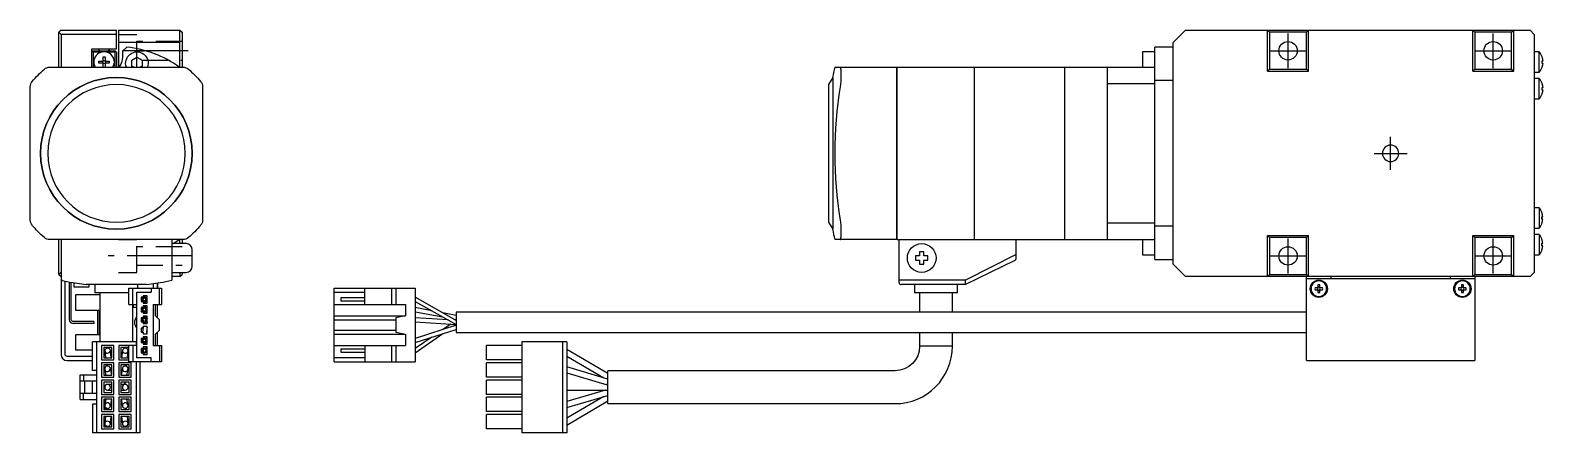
# Model space of a CAD drawing. Extents: x 0 to 758, y -8 to 357.
# Drawn here: x 389.8 to 758.4, y 141.4 to 239.5 of the extents above; entities that cross this region are included whole.
import ezdxf

# ---------------------------------------------------------------- set-up
doc = ezdxf.new("R2010")
doc.units = 0
doc.header["$LTSCALE"] = 0.5
doc.linetypes.add('CENTER', pattern=[50.8, 31.75, -6.35, 6.35, -6.35])
doc.linetypes.add('DASHED', pattern=[19.05, 12.7, -6.35])
for name, color, linetype in [('MSM_CENTER', 1, 'CENTER'), ('MSM_CONTINUOUS', 7, 'CONTINUOUS'), ('MSM_DASHED', 4, 'DASHED')]:
    doc.layers.add(name, color=color, linetype=linetype)

msp = doc.modelspace()

# ---------------------------------------------------------------- linework, layer by layer
at = {"layer": 'MSM_CENTER'}
for p, q in [((696.35, 230.23), (696.35, 238.73)), ((746.35, 230.23), (746.35, 238.73)), ((428.26, 234.48), (408.76, 234.48)), ((692.1, 234.48), (700.6, 234.48)), ((742.1, 234.48), (750.6, 234.48)), ((721.35, 205.48), (721.35, 213.48)), ((717.35, 209.48), (725.35, 209.48)), ((696.35, 180.23), (696.35, 188.73)), ((746.35, 180.23), (746.35, 188.73)), ((429.26, 184.48), (408.76, 184.48)), ((692.1, 184.48), (700.6, 184.48)), ((742.1, 184.48), (750.6, 184.48))]:
    msp.add_line(p, q, dxfattribs=at)
at = {"layer": 'MSM_CONTINUOUS'}
for p, q in [((397.26, 239.48), (396.76, 238.98)), ((396.76, 230.48), (396.76, 238.98)), ((396.76, 238.98), (397.26, 238.48)), ((397.26, 239.48), (410.76, 239.48)), ((397.26, 238.48), (397.26, 230.48)), ((410.76, 238.48), (397.26, 238.48)), ((410.76, 234.98), (410.76, 239.48)), ((411.26, 239.48), (426.26, 239.48)), ((411.26, 239.48), (411.26, 230.48)), ((426.26, 236.48), (411.26, 236.48)), ((426.26, 230.48), (426.26, 239.48)), ((426.26, 239.48), (426.76, 238.98)), ((426.76, 238.98), (426.76, 230.48)), ((671.35, 239.48), (668.35, 236.48)), ((668.35, 182.48), (668.35, 236.48)), ((671.35, 239.48), (755.35, 239.48)), ((691.35, 239.48), (691.85, 238.98)), ((691.35, 229.48), (691.35, 239.48)), ((700.85, 238.98), (691.85, 238.98)), ((691.85, 238.98), (691.85, 229.98)), ((700.85, 238.98), (701.35, 239.48)), ((700.85, 229.98), (700.85, 238.98)), ((701.35, 229.48), (701.35, 239.48)), ((741.35, 239.48), (741.85, 238.98)), ((741.35, 229.48), (741.35, 239.48)), ((741.85, 238.98), (741.85, 229.98)), ((750.85, 238.98), (741.85, 238.98)), ((750.85, 238.98), (751.35, 239.48)), ((750.85, 229.98), (750.85, 238.98)), ((751.35, 229.48), (751.35, 239.48)), ((756.35, 238.48), (755.35, 239.48)), ((756.35, 238.48), (756.35, 180.48)), ((404.76, 234.98), (410.76, 234.98)), ((404.76, 230.48), (404.76, 234.98)), ((404.76, 234.18), (405.06, 234.48)), ((404.91, 234.33), (405.06, 234.18)), ((405.06, 234.48), (410.46, 234.48)), ((405.06, 234.18), (405.06, 230.48)), ((407.27, 234.18), (405.06, 234.18)), ((406.26, 234.98), (406.51, 234.73)), ((406.51, 234.73), (406.76, 234.48)), ((407.5, 232.98), (408.02, 232.98)), ((407.5, 231.99), (407.5, 232.98)), ((408.02, 232.98), (408.02, 231.99)), ((410.46, 234.18), (408.26, 234.18)), ((408.76, 234.48), (409.01, 234.73)), ((409.01, 234.73), (409.26, 234.98)), ((410.76, 234.18), (410.46, 234.48)), ((410.46, 234.18), (410.61, 234.33)), ((410.46, 230.48), (410.46, 234.18)), ((410.76, 234.18), (410.76, 230.48)), ((413.3, 235.36), (412.26, 234.42)), ((412.26, 234.42), (412.26, 232.98)), ((414.51, 232.21), (415.76, 232.93)), ((415.76, 232.93), (417.01, 232.21)), ((660.85, 234.23), (660.85, 230.48)), ((663.85, 234.23), (660.85, 234.23)), ((668.35, 235.36), (663.85, 235.36)), ((663.85, 183.61), (663.85, 235.36)), ((757.57, 234.23), (756.35, 234.23)), ((757.57, 229.23), (757.57, 234.23)), ((758.25, 232.99), (758.24, 232.98)), ((394.52, 230.48), (427.01, 230.48)), ((406.52, 231.99), (407.5, 231.99)), ((406.52, 231.47), (406.52, 231.99)), ((407.5, 231.47), (406.52, 231.47)), ((407.44, 231.47), (407.44, 231.99)), ((407.5, 232.06), (408.02, 232.06)), ((407.5, 230.49), (407.5, 231.47)), ((408.02, 231.41), (407.5, 231.41)), ((408.02, 231.99), (409.01, 231.99)), ((408.02, 231.47), (408.02, 230.49)), ((409.01, 231.47), (408.02, 231.47)), ((408.09, 231.99), (408.09, 231.47)), ((409.01, 231.99), (409.01, 231.47)), ((414.51, 230.76), (414.51, 232.21)), ((415, 230.48), (414.51, 230.76)), ((417.01, 230.76), (416.53, 230.48)), ((417.01, 232.21), (417.01, 230.76)), ((585.85, 230.48), (601, 230.48)), ((587.34, 230), (587.34, 227.03)), ((601, 188.48), (601, 230.48)), ((601, 230.43), (601.05, 230.43)), ((601.05, 230.48), (619.9, 230.48)), ((601.05, 188.48), (601.05, 230.48)), ((619.9, 188.48), (619.9, 230.48)), ((619.9, 230.43), (619.95, 230.43)), ((619.95, 230.48), (641.9, 230.48)), ((619.95, 188.48), (619.95, 230.48)), ((641.9, 188.48), (641.9, 230.48)), ((641.9, 230.43), (641.95, 230.43)), ((641.95, 188.48), (641.95, 230.48)), ((641.95, 230.48), (663.85, 230.48)), ((652.35, 188.48), (652.35, 230.48)), ((691.35, 229.48), (691.85, 229.98)), ((691.35, 229.48), (701.35, 229.48)), ((691.85, 229.98), (700.85, 229.98)), ((700.85, 229.98), (701.35, 229.48)), ((741.35, 229.48), (741.85, 229.98)), ((741.35, 229.48), (751.35, 229.48)), ((741.85, 229.98), (750.85, 229.98)), ((750.85, 229.98), (751.35, 229.48)), ((756.35, 229.23), (757.57, 229.23)), ((758.43, 231.99), (758.24, 231.99)), ((758.24, 231.99), (758.24, 231.47)), ((758.24, 231.47), (758.43, 231.47)), ((758.24, 230.49), (758.25, 230.48)), ((389.76, 193.24), (389.76, 225.73)), ((431.76, 225.73), (431.76, 193.24)), ((585.35, 227.97), (584.35, 226.23)), ((584.35, 226.23), (584.35, 192.73)), ((585.35, 227.97), (585.35, 191)), ((587.34, 227.03), (587.21, 225.73)), ((663.85, 226.46), (652.35, 226.46)), ((668.35, 227.23), (663.85, 227.23)), ((757.57, 227.73), (756.35, 227.73)), ((757.57, 222.73), (757.57, 227.73)), ((758.25, 226.49), (758.24, 226.48)), ((758.43, 225.49), (758.24, 225.49)), ((758.24, 225.49), (758.24, 224.97)), ((758.24, 224.97), (758.43, 224.97)), ((756.35, 222.73), (757.57, 222.73)), ((758.24, 223.99), (758.25, 223.98)), ((757.57, 196.23), (756.35, 196.23)), ((757.57, 196.23), (757.57, 191.23)), ((584.35, 192.73), (585.35, 191)), ((587.21, 193.24), (587.34, 191.94)), ((587.34, 191.94), (587.34, 188.96)), ((652.35, 192.51), (663.85, 192.51)), ((668.35, 191.74), (663.85, 191.74)), ((758.24, 194.98), (758.25, 194.99)), ((758.24, 193.99), (758.43, 193.99)), ((758.24, 193.47), (758.24, 193.99)), ((758.43, 193.47), (758.24, 193.47)), ((758.25, 192.48), (758.24, 192.49)), ((427.01, 188.48), (394.52, 188.48)), ((396.76, 179.98), (396.76, 188.48)), ((397.26, 188.48), (397.26, 178.57)), ((424.26, 188.48), (424.26, 178.57)), ((426.26, 187.48), (426.26, 188.48)), ((426.76, 188.48), (426.76, 187.48)), ((601, 188.48), (585.85, 188.48)), ((601, 188.53), (601.05, 188.53)), ((601.05, 188.48), (641.9, 188.48)), ((601.55, 177.98), (601.55, 188.48)), ((619.9, 188.53), (619.95, 188.53)), ((630.05, 183.84), (630.05, 188.48)), ((641.9, 188.53), (641.95, 188.53)), ((641.95, 188.48), (663.85, 188.48)), ((660.85, 188.48), (660.85, 184.73)), ((691.35, 179.48), (691.35, 189.48)), ((691.35, 189.48), (691.85, 188.98)), ((691.35, 189.48), (701.35, 189.48)), ((691.85, 188.98), (691.85, 179.98)), ((700.85, 188.98), (691.85, 188.98)), ((700.85, 188.98), (701.35, 189.48)), ((700.85, 179.98), (700.85, 188.98)), ((701.35, 179.48), (701.35, 189.48)), ((741.35, 179.48), (741.35, 189.48)), ((741.35, 189.48), (741.85, 188.98)), ((741.35, 189.48), (751.35, 189.48)), ((741.85, 188.98), (741.85, 179.98)), ((750.85, 188.98), (741.85, 188.98)), ((750.85, 188.98), (751.35, 189.48)), ((750.85, 179.98), (750.85, 188.98)), ((751.35, 179.48), (751.35, 189.48)), ((756.35, 191.23), (757.57, 191.23)), ((757.57, 189.73), (756.35, 189.73)), ((757.57, 189.73), (757.57, 184.73)), ((758.24, 188.48), (758.25, 188.49)), ((427.76, 187.48), (424.26, 187.48)), ((429.26, 181.98), (429.26, 185.98)), ((606.55, 184.48), (605.55, 184.48)), ((605.55, 184.48), (605.55, 183.48)), ((607.55, 185.48), (606.55, 185.48)), ((606.55, 185.48), (606.55, 184.48)), ((607.55, 184.48), (607.55, 185.48)), ((608.55, 184.48), (607.55, 184.48)), ((608.55, 183.48), (608.55, 184.48)), ((630.05, 184.79), (617.75, 178.57)), ((660.85, 184.73), (663.85, 184.73)), ((756.35, 184.73), (757.57, 184.73)), ((758.24, 187.49), (758.43, 187.49)), ((758.24, 186.97), (758.24, 187.49)), ((758.43, 186.97), (758.24, 186.97)), ((758.25, 185.98), (758.24, 185.99)), ((605.55, 183.48), (606.55, 183.48)), ((606.55, 183.48), (606.55, 182.48)), ((606.55, 182.48), (607.55, 182.48)), ((607.55, 182.48), (607.55, 183.48)), ((607.55, 183.48), (608.55, 183.48)), ((629.77, 183.39), (617.75, 177.48)), ((663.85, 183.61), (668.35, 183.61)), ((668.35, 182.48), (671.35, 179.48)), ((397.26, 180.48), (396.76, 179.98)), ((396.76, 179.98), (397.26, 179.48)), ((397.63, 178.48), (397.26, 178.48)), ((397.26, 178.48), (397.26, 160.48)), ((398.26, 160.48), (398.26, 178.35)), ((399.26, 178.14), (399.26, 168.98)), ((399.76, 168.98), (399.76, 178.05)), ((400.11, 177.98), (403.42, 177.48)), ((400.36, 177.94), (400.36, 176.98)), ((400.36, 176.98), (404.16, 176.98)), ((418.11, 177.48), (403.42, 177.48)), ((404.16, 176.98), (404.16, 177.48)), ((405.51, 177.48), (405.51, 175.48)), ((416.01, 176.59), (416.01, 177.48)), ((418.11, 177.48), (421.42, 177.98)), ((419.76, 177.71), (419.76, 176.59)), ((420.76, 176.59), (420.76, 177.87)), ((420.86, 176.59), (420.86, 177.89)), ((424.26, 180.48), (427.76, 180.48)), ((426.26, 179.48), (424.26, 179.48)), ((426.26, 180.48), (426.26, 179.48)), ((426.26, 179.48), (426.76, 179.98)), ((426.76, 180.48), (426.76, 179.98)), ((617.75, 178.57), (601.55, 178.57)), ((617.75, 177.48), (602.05, 177.48)), ((605.3, 177.48), (605.3, 175.48)), ((615.8, 175.48), (615.8, 177.48)), ((617.75, 177.48), (617.75, 178.57)), ((755.35, 179.48), (671.35, 179.48)), ((691.35, 179.48), (691.85, 179.98)), ((691.85, 179.98), (700.85, 179.98)), ((700.85, 179.98), (701.35, 179.48)), ((700.85, 158.98), (700.85, 179.48)), ((700.85, 178.98), (741.85, 178.98)), ((703.61, 177.4), (703.61, 176.72)), ((704.09, 176.72), (704.09, 177.4)), ((706.85, 178.98), (706.85, 179.48)), ((735.85, 179.48), (735.85, 178.98)), ((738.61, 177.4), (738.61, 176.72)), ((739.09, 176.72), (739.09, 177.4)), ((741.35, 179.48), (741.85, 179.98)), ((741.85, 179.98), (750.85, 179.98)), ((741.85, 179.48), (741.85, 158.98)), ((750.85, 179.98), (751.35, 179.48)), ((755.35, 179.48), (756.35, 180.48)), ((400.76, 174.98), (400.76, 171.28)), ((406.76, 174.98), (400.76, 174.98)), ((413.76, 175.48), (405.51, 175.48)), ((406.76, 175.48), (406.76, 163.58)), ((413.76, 172.64), (413.76, 176.59)), ((413.76, 176.59), (421.76, 176.59)), ((414.76, 163.58), (414.76, 176.59)), ((415.76, 175.64), (419.26, 175.64)), ((415.76, 159.64), (415.76, 175.64)), ((417.26, 174.39), (416.76, 174.39)), ((416.76, 174.39), (416.76, 173.39)), ((416.76, 173.98), (417.03, 173.98)), ((416.76, 173.39), (417.26, 173.39)), ((417.23, 173.42), (417.24, 173.39)), ((417.26, 174.79), (417.26, 174.39)), ((418.26, 174.79), (417.26, 174.79)), ((417.26, 173.39), (417.26, 172.99)), ((417.26, 173.29), (417.34, 172.99)), ((418.26, 173.41), (418.2, 173.66)), ((418.24, 173.98), (418.26, 173.98)), ((418.26, 172.99), (418.26, 174.79)), ((419.26, 176.59), (419.26, 175.64)), ((421.26, 172.64), (421.26, 176.59)), ((421.76, 176.59), (421.76, 172.64)), ((463.85, 176.59), (483.55, 176.59)), ((463.85, 158.69), (463.85, 176.59)), ((463.85, 175.64), (471.35, 175.64)), ((465.45, 174.24), (465.45, 173.54)), ((471.35, 174.24), (465.45, 174.24)), ((465.45, 173.54), (471.35, 173.54)), ((471.35, 172.64), (471.35, 176.59)), ((477.85, 176.59), (477.85, 172.64)), ((478.85, 176.59), (478.85, 172.64)), ((483.55, 176.59), (483.55, 158.69)), ((493.6, 168.78), (483.55, 174.39)), ((483.55, 173.39), (493.6, 167.78)), ((615.8, 175.48), (605.3, 175.48)), ((606.55, 175.48), (606.55, 170.78)), ((614.55, 170.78), (614.55, 175.48)), ((703.61, 176.72), (702.93, 176.72)), ((702.93, 176.24), (703.61, 176.24)), ((703.61, 176.24), (703.61, 175.57)), ((704.77, 176.72), (704.09, 176.72)), ((704.09, 175.57), (704.09, 176.24)), ((704.09, 176.24), (704.77, 176.24)), ((738.61, 176.72), (737.93, 176.72)), ((737.93, 176.24), (738.61, 176.24)), ((738.61, 176.24), (738.61, 175.57)), ((739.77, 176.72), (739.09, 176.72)), ((739.09, 175.57), (739.09, 176.24)), ((739.09, 176.24), (739.77, 176.24)), ((400.76, 171.28), (406.76, 171.28)), ((406.26, 165.28), (406.26, 171.28)), ((406.56, 171.28), (406.56, 165.28)), ((413.76, 172.64), (415.76, 172.64)), ((414.86, 172.64), (414.86, 171.98)), ((414.86, 171.98), (415.76, 171.98)), ((417.26, 171.89), (416.76, 171.89)), ((416.76, 171.89), (416.76, 170.89)), ((416.76, 170.89), (417.26, 170.89)), ((417.16, 170.99), (417.16, 170.89)), ((417.26, 172.99), (418.26, 172.99)), ((417.26, 172.29), (417.26, 171.89)), ((418.26, 172.29), (417.26, 172.29)), ((417.26, 171.98), (417.49, 171.98)), ((417.26, 170.89), (417.26, 170.49)), ((417.26, 170.49), (418.26, 170.49)), ((417.26, 169.79), (417.26, 169.39)), ((418.26, 169.79), (417.26, 169.79)), ((417.51, 172.29), (417.58, 172)), ((418.14, 169.74), (418.14, 169.79)), ((418.14, 169.74), (418.26, 169.24)), ((418.2, 170.49), (418.16, 171.06)), ((418.26, 170.49), (418.26, 172.29)), ((418.26, 167.99), (418.26, 169.79)), ((419.76, 172.64), (421.76, 172.64)), ((419.76, 172.64), (419.76, 162.64)), ((420.26, 169.89), (420.26, 172.64)), ((421.26, 168.89), (420.26, 169.89)), ((420.76, 169.39), (420.76, 172.64)), ((463.85, 172.64), (481.2, 172.64)), ((463.85, 169.89), (481.2, 169.89)), ((481.2, 169.89), (478.85, 169.39)), ((481.2, 172.64), (481.2, 169.89)), ((487.62, 171.12), (483.55, 171.89)), ((483.55, 170.89), (490.34, 169.6)), ((493.6, 169.98), (490.34, 170.6)), ((493.6, 170.78), (493.6, 165.78)), ((700.85, 170.78), (493.6, 170.78)), ((405.26, 168.48), (400.26, 168.48)), ((405.26, 167.98), (400.26, 167.98)), ((405.26, 168.48), (405.26, 167.98)), ((417.26, 169.39), (416.76, 169.39)), ((416.76, 169.39), (416.76, 168.39)), ((416.76, 168.72), (417, 168.39)), ((416.76, 168.39), (417.26, 168.39)), ((417.26, 166.89), (416.76, 166.89)), ((416.76, 166.89), (416.76, 165.89)), ((417.22, 168.43), (417.23, 168.39)), ((417.22, 165.89), (417.31, 166.49)), ((417.26, 166.89), (417.25, 166.85)), ((417.31, 166.49), (417.25, 166.89)), ((417.26, 169.47), (417.27, 169.45)), ((417.26, 168.39), (417.26, 167.99)), ((417.26, 168.23), (417.28, 168.18)), ((417.26, 167.99), (418.26, 167.99)), ((417.26, 167.11), (417.31, 167.29)), ((417.26, 167.29), (417.26, 166.89)), ((418.26, 167.29), (417.26, 167.29)), ((417.26, 167.11), (417.26, 167.1)), ((417.27, 169.39), (417.27, 169.45)), ((417.36, 167.99), (417.28, 168.18)), ((418.24, 169.33), (418.17, 169.19)), ((418.26, 168.29), (418.17, 167.99)), ((418.25, 168.39), (418.2, 168.64)), ((418.2, 165.49), (418.26, 167.06)), ((418.22, 167.29), (418.26, 167.06)), ((418.25, 168.39), (418.26, 168.29)), ((418.26, 165.49), (418.26, 167.29)), ((420.26, 165.39), (421.26, 166.39)), ((421.26, 166.39), (421.26, 168.89)), ((463.85, 168.89), (478.85, 168.89)), ((463.85, 166.39), (478.85, 166.39)), ((478.85, 169.39), (478.85, 165.89)), ((491.59, 168.9), (483.55, 169.39)), ((483.55, 168.39), (493.6, 167.78)), ((493.6, 167.58), (483.55, 164.39)), ((483.55, 163.39), (493.6, 166.58)), ((492.26, 167.86), (490.34, 166.55)), ((493.05, 169.09), (493.6, 168.98)), ((493.05, 167.41), (493.6, 167.78)), ((400.76, 165.28), (400.76, 161.58)), ((406.76, 165.28), (400.76, 165.28)), ((404.96, 156.58), (404.96, 163.58)), ((415.76, 163.58), (404.96, 163.58)), ((405.96, 141.38), (405.96, 163.58)), ((407.16, 162.63), (407.16, 159.13)), ((410.16, 162.63), (407.16, 162.63)), ((410.16, 159.13), (410.16, 162.63)), ((411.36, 162.63), (411.36, 159.13)), ((413.76, 162.63), (411.36, 162.63)), ((413.76, 158.69), (413.76, 162.64)), ((415.76, 162.64), (413.76, 162.64)), ((414.76, 162.64), (414.76, 158.69)), ((415.56, 163.58), (415.56, 162.64)), ((416.76, 165.89), (417.26, 165.89)), ((417.26, 164.39), (416.76, 164.39)), ((416.76, 164.39), (416.76, 163.39)), ((416.76, 163.61), (416.8, 163.39)), ((416.76, 163.39), (417.26, 163.39)), ((417.15, 164.39), (417.15, 164.26)), ((417.26, 165.89), (417.26, 165.49)), ((417.26, 165.49), (418.26, 165.49)), ((417.26, 164.79), (417.26, 164.39)), ((418.26, 164.79), (417.26, 164.79)), ((417.26, 163.39), (417.26, 162.99)), ((417.26, 162.99), (418.26, 162.99)), ((417.26, 162.29), (417.26, 161.89)), ((418.26, 162.29), (417.26, 162.29)), ((417.88, 162.99), (417.83, 163.3)), ((418.07, 161.82), (417.99, 162.29)), ((418.15, 164.22), (418.17, 164.79)), ((418.26, 162.99), (418.26, 164.79)), ((418.26, 160.49), (418.26, 162.29)), ((419.76, 162.64), (421.76, 162.64)), ((420.26, 162.64), (420.26, 165.39)), ((420.76, 162.64), (420.76, 165.89)), ((421.26, 162.64), (421.26, 158.69)), ((421.76, 162.64), (421.76, 158.69)), ((463.85, 165.39), (481.2, 165.39)), ((463.85, 162.64), (481.2, 162.64)), ((471.35, 162.64), (471.35, 158.69)), ((477.85, 162.64), (477.85, 158.69)), ((478.85, 165.89), (481.2, 165.39)), ((478.85, 162.64), (478.85, 158.69)), ((481.2, 165.39), (481.2, 162.64)), ((483.55, 160.89), (490.34, 165.55)), ((487.62, 164.68), (483.55, 161.89)), ((493.6, 165.78), (700.85, 165.78)), ((500.95, 159.13), (500.95, 162.63)), ((509.55, 162.63), (500.95, 162.63)), ((509.55, 163.58), (509.55, 141.38)), ((520.55, 163.58), (509.55, 163.58)), ((519.55, 141.38), (519.55, 163.58)), ((520.55, 163.58), (520.55, 141.38)), ((606.55, 165.78), (606.55, 162.48)), ((614.55, 162.48), (606.55, 162.48)), ((614.55, 162.48), (614.55, 165.78)), ((404.96, 159.98), (398.76, 159.98)), ((398.76, 158.98), (404.96, 158.98)), ((400.76, 161.58), (404.96, 161.58)), ((407.16, 159.13), (410.16, 159.13)), ((409.66, 162.13), (407.66, 162.13)), ((407.66, 162.13), (407.66, 159.63)), ((407.66, 159.63), (409.66, 159.63)), ((407.92, 161.32), (408.09, 159.63)), ((409.49, 159.63), (409.31, 161.46)), ((409.66, 159.63), (409.66, 162.13)), ((411.36, 159.13), (413.76, 159.13)), ((411.86, 162.13), (411.86, 159.63)), ((413.76, 162.13), (411.86, 162.13)), ((411.86, 159.63), (413.76, 159.63)), ((412.22, 161.46), (412.03, 159.63)), ((413.44, 159.63), (413.61, 161.32)), ((421.76, 158.69), (413.76, 158.69)), ((415.56, 158.69), (415.56, 141.38)), ((419.26, 159.64), (415.76, 159.64)), ((416.56, 141.38), (416.56, 158.69)), ((417.26, 161.89), (416.76, 161.89)), ((416.76, 161.89), (416.76, 160.89)), ((416.76, 160.89), (417.26, 160.89)), ((417.04, 161.89), (417.08, 161.66)), ((417.26, 160.89), (417.26, 160.49)), ((417.26, 160.49), (418.26, 160.49)), ((419.26, 158.69), (419.26, 159.64)), ((471.35, 159.64), (463.85, 159.64)), ((463.85, 158.69), (483.55, 158.69)), ((465.45, 161.74), (465.45, 161.04)), ((471.35, 161.74), (465.45, 161.74)), ((465.45, 161.04), (471.35, 161.04)), ((509.55, 159.13), (500.95, 159.13)), ((530.55, 155.8), (520.55, 161.7)), ((520.55, 160.07), (529.56, 154.76)), ((700.85, 158.98), (741.85, 158.98)), ((401.96, 149.48), (401.96, 155.48)), ((401.96, 155.48), (405.96, 155.48)), ((402.76, 155.48), (402.76, 153.98)), ((405.96, 156.58), (404.96, 156.58)), ((407.16, 158.43), (407.16, 154.93)), ((410.16, 158.43), (407.16, 158.43)), ((407.16, 154.93), (410.16, 154.93)), ((409.66, 157.93), (407.66, 157.93)), ((407.66, 157.93), (407.66, 155.43)), ((407.66, 155.43), (409.66, 155.43)), ((407.92, 156.83), (408.2, 155.43)), ((408.26, 157.93), (408.3, 157.56)), ((409.63, 155.43), (409.29, 157.11)), ((409.66, 155.43), (409.66, 157.93)), ((410.16, 154.93), (410.16, 158.43)), ((411.36, 158.43), (411.36, 154.93)), ((414.36, 158.43), (411.36, 158.43)), ((411.36, 154.93), (414.36, 154.93)), ((411.86, 157.93), (411.86, 155.43)), ((413.86, 157.93), (411.86, 157.93)), ((411.86, 155.43), (413.86, 155.43)), ((412.24, 157.11), (411.9, 155.43)), ((413.23, 157.56), (413.27, 157.93)), ((413.32, 155.43), (413.61, 156.83)), ((413.86, 155.43), (413.86, 157.93)), ((414.36, 154.93), (414.36, 158.43)), ((500.95, 154.93), (500.95, 158.43)), ((509.55, 158.43), (500.95, 158.43)), ((509.55, 154.93), (500.95, 154.93)), ((530.55, 154.46), (520.55, 157.41)), ((520.55, 155.95), (530.35, 153.06)), ((530.55, 148.48), (530.55, 156.48)), ((600.55, 156.48), (530.55, 156.48)), ((405.96, 153.98), (401.96, 153.98)), ((402.96, 153.98), (402.96, 150.98)), ((404.96, 150.98), (404.96, 153.98)), ((407.16, 154.23), (407.16, 150.73)), ((410.16, 154.23), (407.16, 154.23)), ((409.66, 153.73), (407.66, 153.73)), ((407.66, 153.73), (407.66, 151.23)), ((407.66, 151.23), (409.66, 151.23)), ((409.66, 153.18), (408.6, 153.18)), ((408.6, 151.78), (409.66, 151.78)), ((409.66, 151.23), (409.66, 153.73)), ((410.16, 150.73), (410.16, 154.23)), ((411.36, 154.23), (411.36, 150.73)), ((414.36, 154.23), (411.36, 154.23)), ((411.86, 153.73), (411.86, 151.23)), ((413.86, 153.73), (411.86, 153.73)), ((412.92, 153.18), (411.86, 153.18)), ((411.86, 151.78), (412.92, 151.78)), ((411.86, 151.23), (413.86, 151.23)), ((412.95, 153.6), (412.98, 153.73)), ((413.86, 151.23), (413.86, 153.73)), ((414.36, 150.73), (414.36, 154.23)), ((500.95, 150.73), (500.95, 154.23)), ((509.55, 154.23), (500.95, 154.23)), ((529.94, 151.78), (520.55, 149.01)), ((520.55, 151.78), (530.55, 151.78)), ((530.55, 153.18), (530.41, 153.18)), ((405.96, 150.98), (401.96, 150.98)), ((401.96, 149.48), (405.96, 149.48)), ((402.76, 149.48), (402.76, 150.98)), ((405.96, 148.38), (404.96, 148.38)), ((404.96, 148.38), (404.96, 141.38)), ((407.16, 150.73), (410.16, 150.73)), ((407.16, 150.03), (407.16, 146.53)), ((410.16, 150.03), (407.16, 150.03)), ((409.66, 149.53), (407.66, 149.53)), ((407.66, 149.53), (407.66, 147.03)), ((408.2, 149.53), (407.92, 148.14)), ((408.06, 148.85), (408.06, 149.53)), ((408.06, 147.03), (408.06, 147.59)), ((409.29, 147.86), (409.63, 149.53)), ((409.66, 147.03), (409.66, 149.53)), ((410.16, 146.53), (410.16, 150.03)), ((411.36, 150.73), (414.36, 150.73)), ((411.36, 150.03), (411.36, 146.53)), ((414.36, 150.03), (411.36, 150.03)), ((411.86, 149.53), (411.86, 147.03)), ((413.86, 149.53), (411.86, 149.53)), ((411.9, 149.53), (412.24, 147.86)), ((413.61, 148.14), (413.32, 149.53)), ((413.86, 147.03), (413.86, 149.53)), ((414.36, 146.53), (414.36, 150.03)), ((509.55, 150.73), (500.95, 150.73)), ((500.95, 146.53), (500.95, 150.03)), ((509.55, 150.03), (500.95, 150.03)), ((520.55, 147.55), (530.55, 150.5)), ((529.56, 150.21), (520.55, 144.9)), ((520.55, 143.27), (530.55, 149.17)), ((530.55, 148.48), (600.55, 148.48)), ((407.16, 146.53), (410.16, 146.53)), ((407.16, 145.83), (407.16, 142.33)), ((410.16, 145.83), (407.16, 145.83)), ((407.66, 147.03), (409.66, 147.03)), ((409.66, 145.33), (407.66, 145.33)), ((407.66, 145.33), (407.66, 142.83)), ((408.09, 145.33), (407.92, 143.65)), ((408.06, 145.1), (408.06, 145.33)), ((408.26, 147.42), (408.26, 147.07)), ((408.3, 147.4), (408.26, 147.03)), ((409.31, 143.51), (409.49, 145.33)), ((409.66, 142.83), (409.66, 145.33)), ((410.16, 142.33), (410.16, 145.83)), ((411.36, 146.53), (414.36, 146.53)), ((411.36, 145.83), (411.36, 142.33)), ((414.36, 145.83), (411.36, 145.83)), ((411.86, 147.03), (413.86, 147.03)), ((411.86, 145.33), (411.86, 142.83)), ((413.86, 145.33), (411.86, 145.33)), ((411.86, 144.5), (412.1, 144.64)), ((412.03, 145.33), (412.22, 143.51)), ((413.27, 147.03), (413.23, 147.4)), ((413.61, 143.65), (413.44, 145.33)), ((413.86, 142.83), (413.86, 145.33)), ((414.36, 142.33), (414.36, 145.83)), ((509.55, 146.53), (500.95, 146.53)), ((500.95, 142.33), (500.95, 145.83)), ((509.55, 145.83), (500.95, 145.83)), ((416.56, 141.38), (404.96, 141.38)), ((407.16, 142.33), (410.16, 142.33)), ((407.66, 142.83), (409.66, 142.83)), ((408.06, 142.83), (408.06, 143.22)), ((411.36, 142.33), (414.36, 142.33)), ((411.86, 142.83), (413.86, 142.83)), ((509.55, 142.33), (500.95, 142.33)), ((520.55, 141.38), (509.55, 141.38))]:
    msp.add_line(p, q, dxfattribs=at)
for centre, radius in [((696.35, 234.48), 2.25), ((746.35, 234.48), 2.25), ((410.76, 209.48), 18.48), ((607.05, 183.98), 3.5), ((696.35, 184.48), 2.25), ((746.35, 184.48), 2.25), ((703.85, 176.48), 2.1), ((738.85, 176.48), 2.1)]:
    msp.add_circle(centre, radius, dxfattribs=at)
at = {"layer": 'MSM_CONTINUOUS', "extrusion": (0, 0, -1)}
for centre, radius in [((-410.76, 209.48), 18.48), ((-410.76, 209.48), 16.75), ((-721.35, 209.48), 2), ((-703.85, 176.48), 1.9), ((-738.85, 176.48), 1.9), ((-417.63, 173.89), 0.614), ((-417.63, 173.89), 0.35), ((-417.63, 171.39), 0.614), ((-417.63, 171.39), 0.35), ((-417.63, 168.89), 0.614), ((-417.63, 168.89), 0.35), ((-417.63, 163.89), 0.614), ((-417.63, 163.89), 0.35), ((-417.63, 161.39), 0.614), ((-417.63, 161.39), 0.35)]:
    msp.add_circle(centre, radius, dxfattribs=at)
at = {"layer": 'MSM_CONTINUOUS'}
for centre, radius, start, end in [((407.76, 231.73), 2.5, 330, 210), ((410.76, 209.48), 26, 53.8711, 84.4027), ((754.45, 231.73), 4, 18.2398, 38.6822), ((683.62, 209.48), 100, 167.8776, 169.3486), ((587.18, 230.37), 0.116, 6.1833, 74.7357), ((586.01, 230.06), 1.33, 357.6714, 14.1658), ((754.45, 231.73), 4, 321.3178, 341.7602), ((683.62, 209.48), 97.77, 170.4338, 189.5662), ((754.45, 225.23), 4, 18.2398, 38.6822), ((754.45, 225.23), 4, 321.3178, 341.7602), ((754.45, 193.73), 4, 18.2398, 38.6822), ((754.45, 193.73), 4, 321.3178, 341.7602), ((754.45, 193.73), 3.99, 3.7348, 18.2232), ((754.45, 193.73), 3.99, 341.7768, 356.2652), ((410.76, 209.48), 26, 302.2042, 306.1289), ((683.62, 209.48), 100, 190.6514, 192.1224), ((587.19, 188.59), 0.104, 283.4886, 344.9862), ((586.15, 188.9), 1.19, 343.2571, 3.0786), ((754.45, 187.23), 4, 18.2398, 38.6822), ((754.45, 187.23), 3.99, 3.7348, 18.2232), ((427.76, 185.98), 1.5, 360, 90), ((754.45, 187.23), 4, 321.3178, 341.7602), ((754.45, 187.23), 3.99, 341.7768, 356.2652), ((427.76, 181.98), 1.5, 270, 0), ((629.55, 183.84), 0.5, 296.1799, 360), ((410.76, 237.25), 60.22, 257.0455, 259.8094), ((410.76, 237.25), 60.22, 280.1906, 282.9545), ((602.05, 177.98), 0.5, 179.9999, 269.5376), ((703.85, 176.48), 0.95, 75.3667, 104.6333), ((738.85, 176.48), 0.95, 75.3667, 104.6333), ((703.85, 176.48), 0.95, 165.3667, 194.6333), ((703.85, 176.48), 0.365, 138.8496, 221.1504), ((703.85, 176.48), 0.365, 48.8496, 131.1504), ((703.85, 176.48), 0.365, 228.8496, 311.1504), ((703.85, 176.48), 0.95, 255.3667, 284.6333), ((703.85, 176.48), 0.365, 318.8496, 41.1504), ((703.85, 176.48), 0.95, 345.3667, 14.6333), ((738.85, 176.48), 0.95, 165.3667, 194.6333), ((738.85, 176.48), 0.365, 138.8496, 221.1504), ((738.85, 176.48), 0.365, 48.8496, 131.1504), ((738.85, 176.48), 0.365, 228.8496, 311.1504), ((738.85, 176.48), 0.95, 255.3667, 284.6333), ((738.85, 176.48), 0.365, 318.8496, 41.1504), ((738.85, 176.48), 0.95, 345.3667, 14.6333), ((400.26, 168.98), 1, 180, 270), ((600.55, 162.48), 14, 270, 0), ((398.76, 160.48), 1.5, 180, 270), ((408.48, 161.37), 0.563, 135.2722, 184.9126), ((408.48, 161.39), 0.563, 186.7008, 236.3413), ((408.63, 161.21), 0.788, 66.416, 134.8819), ((408.6, 161.59), 0.801, 237.3554, 304.5736), ((408.72, 161.38), 0.592, 7.7913, 67.5389), ((408.7, 161.43), 0.607, 304.8804, 3.0164), ((412.79, 161.39), 0.576, 124.2499, 172.708), ((412.77, 161.41), 0.552, 174.5817, 225.2335), ((412.94, 161.58), 0.788, 225.1181, 293.584), ((412.9, 161.21), 0.781, 74.1262, 123.5069), ((412.97, 161.34), 0.64, 358.2537, 77.4443), ((413.05, 161.38), 0.567, 291.0258, 353.6441), ((408.61, 156.94), 0.701, 13.8945, 189.0987), ((408.6, 157), 0.701, 193.9811, 9.0121), ((410.76, 152.48), 4, 130.1945, 132.4542), ((412.93, 156.99), 0.7, 170.2608, 346.7461), ((412.92, 156.94), 0.701, 350.9013, 166.1055), ((410.76, 152.48), 4, 47.5189, 49.8055), ((408.61, 152.48), 0.7, 90.1029, 269.8971), ((408.6, 152.48), 0.7, 270.1029, 89.8971), ((412.93, 152.48), 0.7, 90.1029, 269.8971), ((412.31, 153.73), 0.655, 303.9752, 348.3096), ((412.92, 152.48), 0.7, 270.1029, 89.8971), ((528.54, 154.04), 2.06, 331.6398, 347.5114), ((408.57, 148.01), 0.662, 168.9348, 220.0981), ((408.6, 147.97), 0.701, 351.2537, 165.7532), ((410.76, 152.48), 4, 227.5458, 229.8055), ((408.62, 148.05), 0.724, 220.121, 290.9899), ((408.64, 148), 0.665, 290.6686, 347.9973), ((412.93, 147.97), 0.701, 13.981, 189.0121), ((412.92, 148.03), 0.701, 193.8945, 9.0987), ((410.76, 152.48), 4, 310.1945, 312.4811), ((408.46, 143.59), 0.549, 135.9296, 173.6036), ((408.6, 143.4), 0.776, 54.5637, 134.3044), ((408.72, 143.55), 0.592, 356.1778, 55.9254), ((412.76, 143.56), 0.54, 147.1982, 185.562), ((412.94, 143.41), 0.771, 75.7012, 145.1589), ((413, 143.55), 0.623, 9.2492, 78.0473), ((408.45, 143.6), 0.54, 174.438, 212.8019), ((408.63, 143.74), 0.767, 214.7986, 313.588), ((408.76, 143.57), 0.549, 315.9296, 353.6036), ((412.79, 143.58), 0.578, 187.0307, 248.2994), ((412.89, 143.76), 0.788, 246.416, 314.8819), ((413.05, 143.6), 0.563, 315.2722, 4.9126)]:
    msp.add_arc(centre, radius, start, end, dxfattribs=at)
at = {"layer": 'MSM_CONTINUOUS', "extrusion": (0, 0, -1)}
for centre, radius, start, end in [((-408.26, 232.98), 4, 180, 218.6822), ((-415.76, 231.48), 2.75, 338.6763, 201.3237), ((-754.45, 231.73), 3.99, 161.7768, 176.2652), ((-410.76, 209.48), 27, 40.5358, 49.4642), ((-394.52, 228.48), 2, 49.4642, 90), ((-427.01, 228.48), 2, 90, 130.5358), ((-410.76, 209.48), 27, 130.5358, 139.4642), ((-754.45, 231.73), 3.99, 183.7348, 198.2232), ((-391.76, 225.73), 2, 360, 40.5358), ((-429.76, 225.73), 2, 139.4642, 180), ((-754.45, 225.23), 3.99, 161.7768, 176.2652), ((-754.45, 225.23), 3.99, 183.7348, 198.2232), ((-391.76, 193.24), 2, 319.4642, 0), ((-410.76, 209.48), 27, 310.5358, 319.4642), ((-410.76, 209.48), 27, 220.5358, 229.4642), ((-429.76, 193.24), 2, 180, 220.5358), ((-394.52, 190.48), 2, 270, 310.5358), ((-427.01, 190.48), 2, 229.4642, 270), ((-417.76, 168.28), 2.5, 323.1301, 36.8699), ((-400.26, 168.98), 0.5, 270, 0), ((-417.76, 168.28), 2.5, 258.463, 259.6715), ((-600.55, 162.48), 6, 180, 270), ((-398.76, 160.48), 0.5, 270, 0)]:
    msp.add_arc(centre, radius, start, end, dxfattribs=at)
at = {"layer": 'MSM_DASHED'}
for p, q in [((411.26, 238.48), (415.76, 238.48)), ((415.76, 230.48), (415.76, 238.48)), ((426.76, 236.73), (415.76, 236.73)), ((415.96, 234.48), (417.56, 234.48)), ((416.85, 232.57), (416.86, 232.58)), ((416.97, 232.23), (426.76, 232.23)), ((415.76, 188.39), (411.26, 188.39)), ((415.76, 180.48), (415.76, 188.39)), ((426.76, 186.73), (415.76, 186.73)), ((415.76, 182.23), (426.76, 182.23)), ((411.26, 180.48), (415.76, 180.48))]:
    msp.add_line(p, q, dxfattribs=at)

doc.saveas('drawing.dxf')
